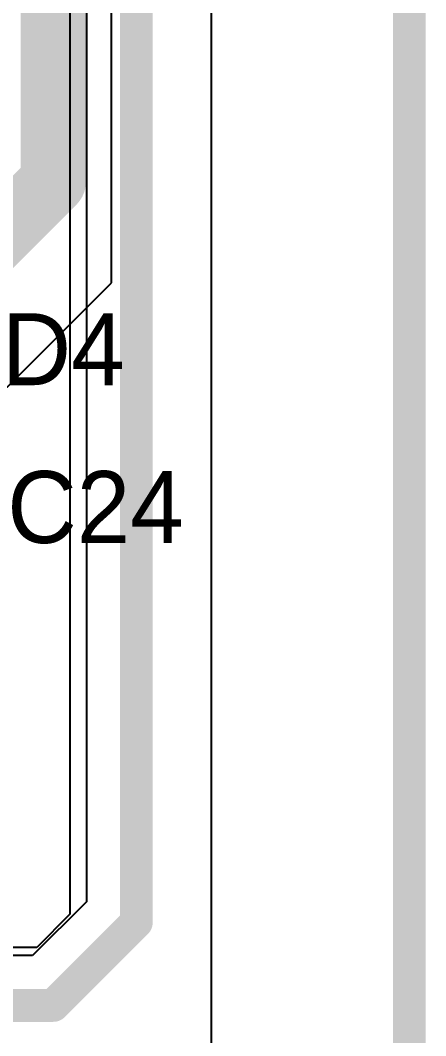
# Model space of a CAD drawing. Header units: millimetres. Extents: x -0.28 to 4.38, y -0.01 to 4.88.
# Drawn here: x 3.155 to 3.399, y 0.672 to 1.283 of the extents above; entities that cross this region are included whole.
import ezdxf

# ---------------------------------------------------------------- set-up
doc = ezdxf.new("R2010")
doc.units = ezdxf.units.MM
doc.header["$MEASUREMENT"] = 0
for name, color, linetype in [('BottomLayer', 5, 'Continuous'), ('Mechanical1', 6, 'Continuous'), ('TopLayer', 1, 'Continuous'), ('TopOverlay', 2, 'Continuous')]:
    doc.layers.add(name, color=color, linetype=linetype)

msp = doc.modelspace()

# ---------------------------------------------------------------- linework, layer by layer
at = {"layer": 'BottomLayer'}
for p, q in [((3.1949, 1.68253), (3.1949, 0.75247)), ((3.185, 1.66), (3.185, 0.745)), ((3.1949, 0.75247), (3.16253, 0.7201)), ((3.185, 0.745), (3.165, 0.725)), ((3.165, 0.725), (2.96, 0.725)), ((3.16253, 0.7201), (2.98762, 0.7201))]:
    msp.add_line(p, q, dxfattribs=at)
at = {"layer": 'BottomLayer', "const_width": 0.01969}
for points in [[(3.225, 0.74), (3.225, 1.695)], [(3.175, 0.69), (3.225, 0.74)], [(2.835, 0.69), (3.175, 0.69)]]:
    msp.add_lwpolyline(points, dxfattribs=at)
at = {"layer": 'BottomLayer', "const_width": 0.00984}
for points in [[(3.22008, 0.74, 1), (3.22992, 0.74, 1)], [(3.22008, 0.74, 1), (3.22992, 0.74, 1)], [(3.17008, 0.69, 1), (3.17992, 0.69, 1)], [(3.17008, 0.69, 1), (3.17992, 0.69, 1)]]:
    msp.add_lwpolyline(points, format="xyb", close=True, dxfattribs=at)
at = {"layer": 'Mechanical1'}
for const_width in [0.01969, 0.01181]:
    msp.add_lwpolyline([(3.38925, 0.15387), (3.38925, 3.61843)], dxfattribs=dict(at, const_width=const_width))
at = {"layer": 'TopLayer'}
for p, q in [((3.27, 3.05), (3.27, 0.215)), ((3.21, 1.125), (3.21, 1.55)), ((3.115, 1.03), (3.21, 1.125))]:
    msp.add_line(p, q, dxfattribs=at)
at = {"layer": 'TopLayer', "const_width": 0.03937}
for points in [[(3.175, 1.18591), (3.175, 1.345)], [(3.08, 1.09091), (3.175, 1.18591)]]:
    msp.add_lwpolyline(points, dxfattribs=at)
at = {"layer": 'TopLayer', "const_width": 0.01969}
msp.add_lwpolyline([(3.16516, 1.18591, 1), (3.18484, 1.18591, 1)], format="xyb", close=True, dxfattribs=at)
msp.add_lwpolyline([(3.16516, 1.18591, 1), (3.18484, 1.18591, 1)], format="xyb", close=True, dxfattribs=at)

# ---------------------------------------------------------------- texts
at = {"layer": 'TopOverlay'}
for s, p in [('D4', (3.14392, 1.06335)), ('C24', (3.14728, 0.96835))]:
    msp.add_text(s, height=0.043307, dxfattribs=at).set_placement(p)

doc.saveas('drawing.dxf')
